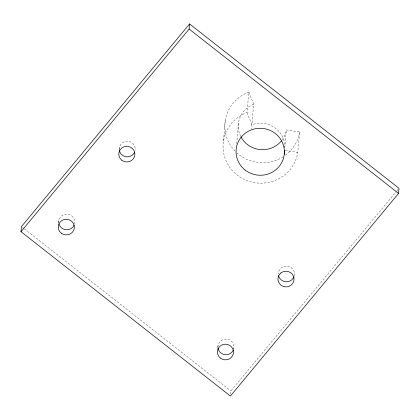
<?xml version="1.0" encoding="UTF-8"?>
<svg xmlns="http://www.w3.org/2000/svg" width="420" height="420" viewBox="0 0 420 420"><rect width="100%" height="100%" fill="white"/><g stroke="black" fill="none" stroke-linecap="round" stroke-linejoin="round"><path stroke-width="0.32" stroke-dasharray="2.1 1.58" d="M58.621 222.673L58.79 220.757M119.149 149.72L119.317 147.803M223.498 140.91L225.288 120.482M217.791 347.597L217.959 345.681M236.717 143.598L238.56 122.535M282.056 140.054A24.176 23.478 5 0 0 286.335 129.922L299.607 131.975L297.822 152.397A37.606 36.519 5 0 1 237.122 175.025A37.606 36.519 5 0 1 247.039 112.539L248.824 92.111L253.691 104.297L251.57 128.552M233.772 349.419L233.882 348.143M230.596 394.149L230.874 390.957L396.491 191.336M284.77 147.793L286.335 129.922M396.911 190.832L398.58 188.816M285.18 150.444L297.822 152.397M22.481 227.388L24.024 228.606M24.544 229.01L230.874 390.957M247.039 112.539L251.9 124.724A24.176 23.478 5 0 1 284.823 147.289M299.607 131.975A37.606 36.519 5 0 1 285.196 155.426M283.07 156.875A37.606 36.519 5 0 1 236.927 152.933M235.058 151.116A37.606 36.519 5 0 1 248.824 92.111M240.676 136.316A24.176 23.478 5 0 1 253.691 104.297M217.87 347.214A8.059 7.828 5 0 1 226.884 339.145A8.059 7.828 5 0 1 233.657 349.141M58.742 222.799A8.059 7.828 5 0 1 67.457 214.195A8.059 7.828 5 0 1 74.487 224.217M119.228 149.341A8.059 7.828 5 0 1 127.717 141.225A8.059 7.828 5 0 1 135.24 150.266M294.284 275.809A8.059 7.828 5 0 0 292.693 269.052L291.165 267.64A8.059 7.828 5 0 0 281.358 267.865L279.914 269.346A8.059 7.828 5 0 0 278.392 274.15"/><path stroke-width="0.63" d="M21 231.688L21.446 226.579L189.572 23.94L399 188.312L398.554 193.421L230.428 396.06L21 231.688L189.126 29.043L189.572 23.94M284.214 154.177L284.55 150.35M189.126 29.043L398.554 193.421M281.295 141.02A24.176 23.478 5 0 1 240.954 136.868M233.294 350.102A8.059 7.828 5 0 1 217.985 348.233M74.125 225.178A8.059 7.828 5 0 1 58.926 223.808M134.652 152.229A8.059 7.828 5 0 1 119.343 150.355M293.974 276.785A8.059 7.828 5 0 1 292.976 278.581L291.532 280.056A8.059 7.828 5 0 1 281.726 280.282L280.198 278.875A8.059 7.828 5 0 1 278.591 275.667M280.912 272.974L279.468 274.454A8.059 7.828 5 0 0 279.752 283.978L281.279 285.39A8.059 7.828 5 0 0 291.086 285.164L292.53 283.684A8.059 7.828 5 0 0 292.246 274.16L290.714 272.748A8.059 7.828 5 0 0 280.912 272.974M245.081 170A24.176 23.478 5 0 0 284.104 155.453A24.176 23.478 5 0 0 251.454 129.833A24.176 23.478 5 0 0 245.081 170M220.432 358.097A8.059 7.828 5 0 0 233.436 353.252A8.059 7.828 5 0 0 222.553 344.71A8.059 7.828 5 0 0 220.432 358.097M61.262 233.173A8.059 7.828 5 0 0 74.272 228.322A8.059 7.828 5 0 0 63.389 219.786A8.059 7.828 5 0 0 61.262 233.173M121.79 160.225A8.059 7.828 5 0 0 134.794 155.374A8.059 7.828 5 0 0 123.911 146.832A8.059 7.828 5 0 0 121.79 160.225"/></g></svg>
